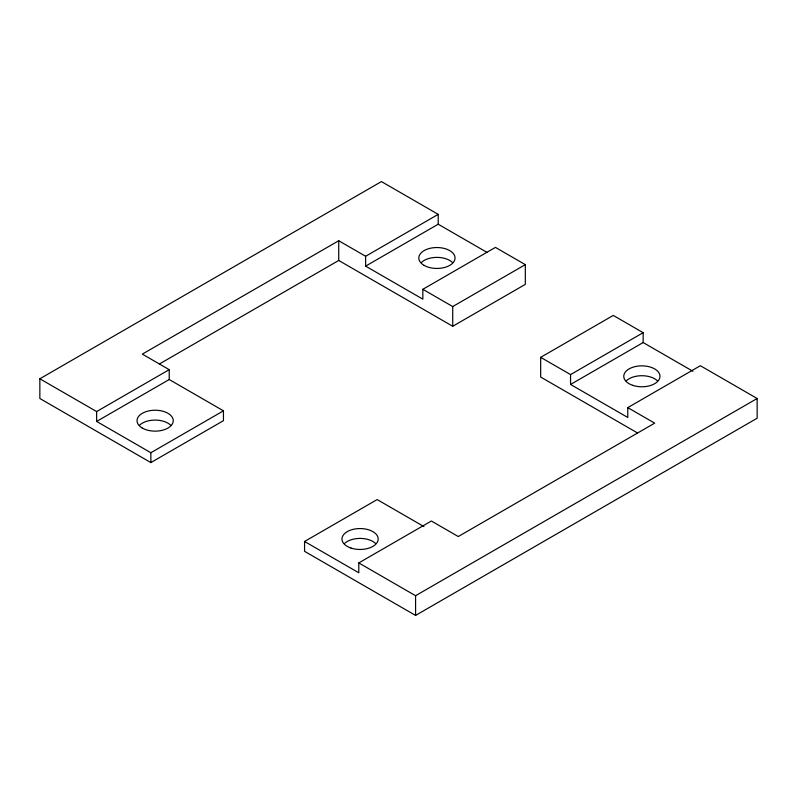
<?xml version="1.0" encoding="UTF-8"?>
<svg xmlns="http://www.w3.org/2000/svg" width="797" height="797" viewBox="0 0 797 797"><rect width="100%" height="100%" fill="white"/><g stroke="black" fill="none" stroke-linecap="round" stroke-linejoin="round"><path stroke-width="1.2" d="M169.223 379.521L169.223 369.659L96.636 411.561L96.636 421.424L169.223 379.521L223.449 410.824L223.449 420.686L150.862 462.589L39.85 398.5L39.85 378.784L381.424 181.577L438.211 214.363L438.211 224.216L365.624 266.128L365.624 256.265L438.211 214.363M365.624 256.265L338.725 240.734L142.324 354.127L169.223 369.659M159.49 363.94L338.725 260.46L452.726 326.272L525.313 284.37L525.313 264.644L495.425 247.389L422.838 289.301L422.838 299.154L365.624 266.128M96.636 421.424L150.862 452.736L223.449 410.824M422.838 289.301L452.726 306.556L525.313 264.644M637.47 432.94L540.675 377.051L540.675 357.335L613.262 315.423L643.149 332.688L643.149 342.541L570.562 384.453L570.562 374.59L643.149 332.688M570.562 384.453L627.777 417.479L627.777 407.616L700.364 365.713L757.15 398.5L757.15 418.216L415.576 615.423L304.564 551.335L304.564 541.472L377.15 499.57L423.934 526.578M304.564 541.472L358.789 572.784L358.789 562.921L431.376 521.009L458.275 536.54L654.676 423.147L627.777 407.616M358.789 562.921L415.576 595.708L757.15 398.5M438.211 224.216L486.947 252.36M643.149 342.541L692.952 371.292M540.675 357.335L570.562 374.59M39.85 378.784L96.636 411.561M452.726 306.556L452.726 326.272M415.576 595.708L415.576 615.423M338.725 240.734L338.725 260.46M150.862 452.736L150.862 462.589M626.183 380.946A18.112 10.461 0 0 1 657.555 380.946M344.384 543.644A18.112 10.461 0 0 1 375.766 543.644M139.445 425.319A18.112 10.461 0 0 1 170.817 425.319M421.234 262.621A18.112 10.461 0 0 1 452.616 262.621M142.324 428.079A18.112 10.461 0 0 0 172.63 423.396A18.112 10.461 0 0 0 150.444 410.585A18.112 10.461 0 0 0 142.324 428.079M424.114 265.391A18.112 10.461 0 0 0 454.42 260.699A18.112 10.461 0 0 0 432.243 247.887A18.112 10.461 0 0 0 424.114 265.391M632.808 385.369A18.112 10.461 0 0 0 659.986 376.314A18.112 10.461 0 0 0 632.808 367.258A18.112 10.461 0 0 0 632.808 385.369M351.019 548.067A18.112 10.461 0 0 0 378.186 539.011A18.112 10.461 0 0 0 351.019 529.955A18.112 10.461 0 0 0 351.019 548.067"/></g></svg>
